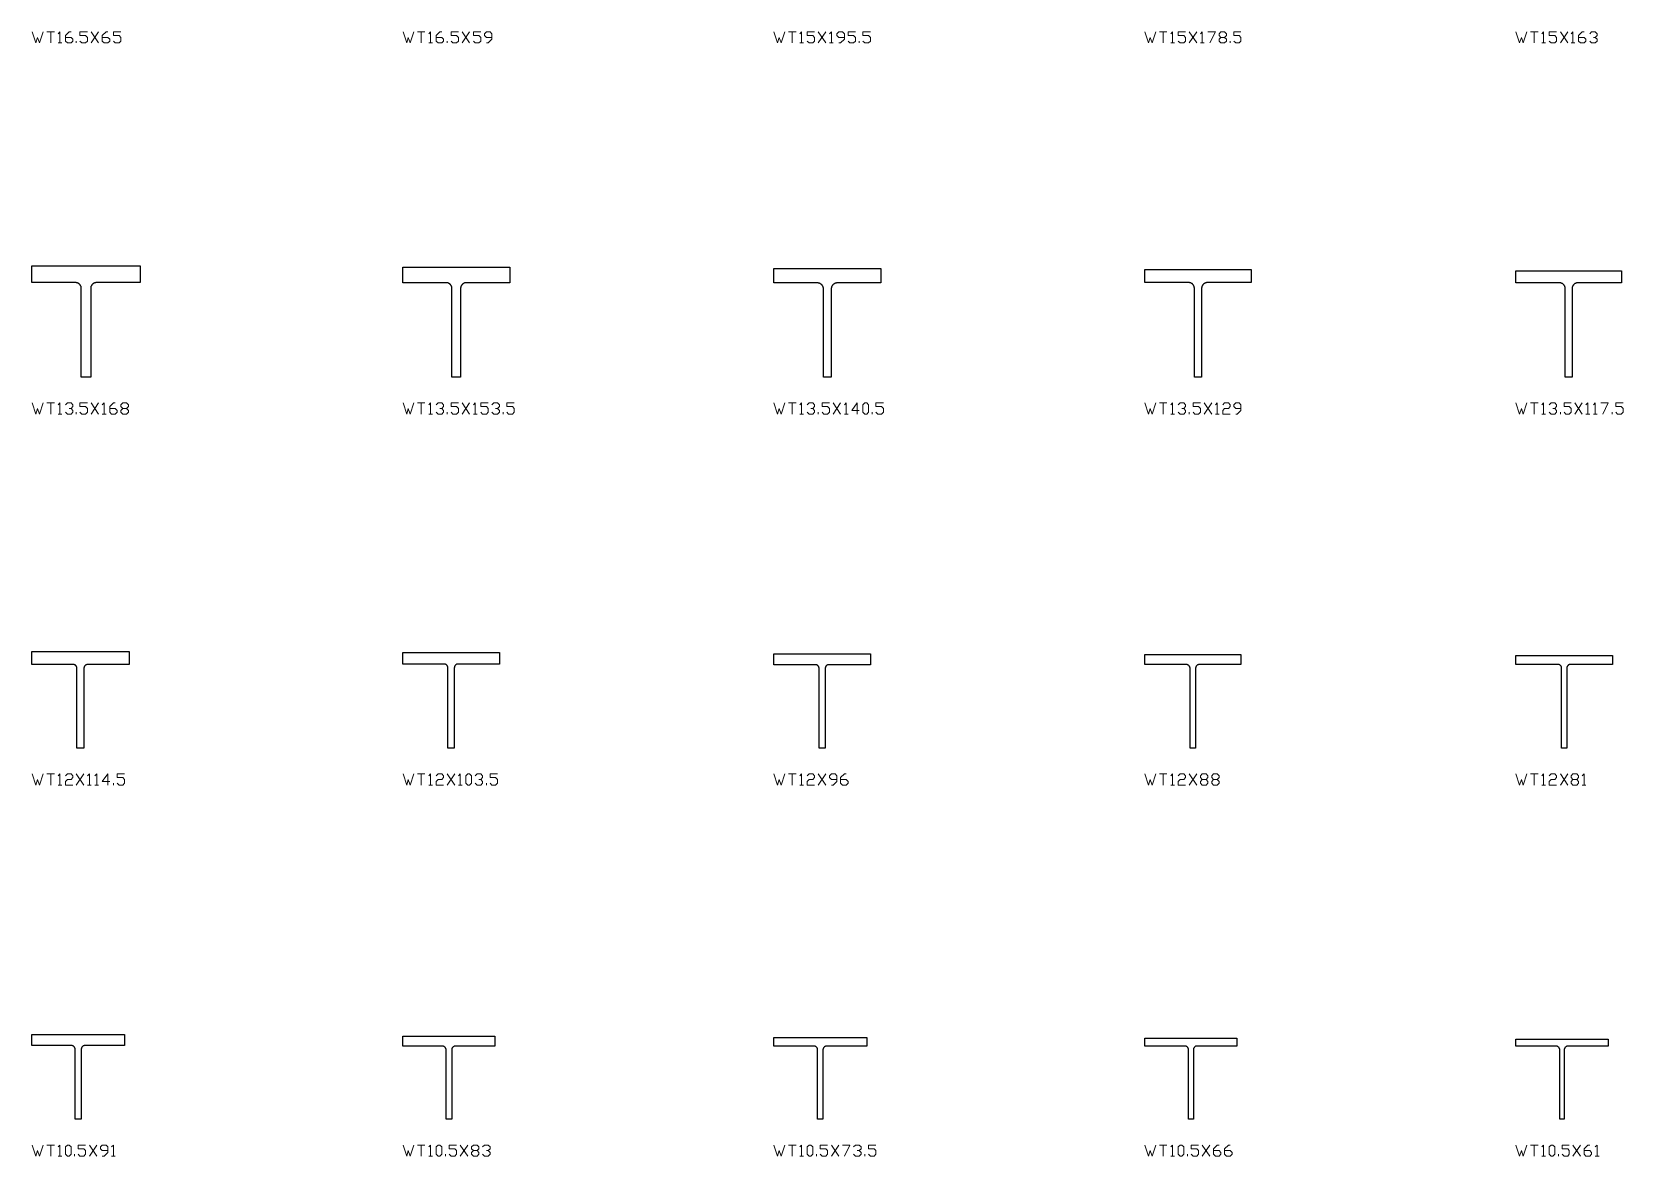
# Model space of a CAD drawing. Header units: inches. Extents: x 0 to 967, y -705 to 22.
# Drawn here: x 500 to 714.4, y -305 to -153.5 of the extents above; entities that cross this region are included whole.
import ezdxf

# ---------------------------------------------------------------- set-up
doc = ezdxf.new("R2010")
doc.units = ezdxf.units.IN
doc.header["$MEASUREMENT"] = 0
doc.layers.add('AISC_STEEL', color=7, linetype='Continuous')

msp = doc.modelspace()

# ---------------------------------------------------------------- linework, layer by layer
at = {"color": 3, "lineweight": 0}
for p, q in [((502.04, -153.49), (503.04, -153.49)), ((502.54, -153.49), (502.54, -154.99)), ((508, -154.99), (509, -153.49)), ((508, -153.49), (509, -154.99)), ((551.98, -153.49), (552.98, -153.49)), ((552.48, -153.49), (552.48, -154.99)), ((557.99, -154.99), (558.99, -153.49)), ((557.99, -153.49), (558.99, -154.99)), ((601.98, -153.49), (602.98, -153.49)), ((602.48, -153.49), (602.48, -154.99)), ((605.98, -154.99), (606.99, -153.49)), ((605.98, -153.49), (606.99, -154.99)), ((651.97, -153.49), (652.97, -153.49)), ((652.47, -153.49), (652.47, -154.99)), ((655.98, -154.99), (656.98, -153.49)), ((655.98, -153.49), (656.98, -154.99)), ((660.24, -154.24), (660.74, -154.24)), ((701.97, -153.49), (702.97, -153.49)), ((702.47, -153.49), (702.47, -154.99)), ((705.98, -154.99), (706.98, -153.49)), ((705.98, -153.49), (706.98, -154.99)), ((503.54, -154.99), (504.04, -154.99)), ((505.99, -154.99), (505.99, -154.74)), ((553.48, -154.99), (553.99, -154.99)), ((555.99, -154.99), (555.99, -154.74)), ((603.48, -154.99), (603.98, -154.99)), ((607.49, -154.99), (607.99, -154.99)), ((611.5, -154.99), (611.5, -154.74)), ((653.48, -154.99), (653.98, -154.99)), ((657.48, -154.99), (657.98, -154.99)), ((661.49, -154.99), (661.49, -154.74)), ((703.47, -154.99), (703.97, -154.99)), ((707.43, -154.99), (707.93, -154.99)), ((502.04, -203.49), (503.04, -203.49)), ((502.54, -203.49), (502.54, -204.99)), ((508, -204.99), (509, -203.49)), ((508, -203.49), (509, -204.99)), ((551.98, -203.49), (552.98, -203.49)), ((552.48, -203.49), (552.48, -204.99)), ((557.99, -204.99), (558.99, -203.49)), ((557.99, -203.49), (558.99, -204.99)), ((601.98, -203.49), (602.98, -203.49)), ((602.48, -203.49), (602.48, -204.99)), ((607.99, -204.99), (608.99, -203.49)), ((607.99, -203.49), (608.99, -204.99)), ((651.97, -203.49), (652.97, -203.49)), ((652.47, -203.49), (652.47, -204.99)), ((657.98, -204.99), (658.99, -203.49)), ((657.98, -203.49), (658.99, -204.99)), ((701.97, -203.49), (702.97, -203.49)), ((702.47, -203.49), (702.47, -204.99)), ((707.93, -204.99), (708.93, -203.49)), ((707.93, -203.49), (708.93, -204.99)), ((503.54, -204.99), (504.04, -204.99)), ((505.99, -204.99), (505.99, -204.74)), ((509.5, -204.99), (510, -204.99)), ((512.26, -204.24), (512.76, -204.24)), ((553.48, -204.99), (553.99, -204.99)), ((555.99, -204.99), (555.99, -204.74)), ((559.5, -204.99), (560, -204.99)), ((563.5, -204.99), (563.5, -204.74)), ((603.48, -204.99), (603.98, -204.99)), ((605.98, -204.99), (605.98, -204.74)), ((609.49, -204.99), (609.99, -204.99)), ((613.25, -204.99), (613.25, -204.74)), ((653.48, -204.99), (653.98, -204.99)), ((655.98, -204.99), (655.98, -204.74)), ((659.49, -204.99), (659.99, -204.99)), ((703.47, -204.99), (703.97, -204.99)), ((705.98, -204.99), (705.98, -204.74)), ((709.43, -204.99), (709.93, -204.99)), ((710.43, -204.99), (710.94, -204.99)), ((712.94, -204.99), (712.94, -204.74)), ((502.04, -253.48), (503.04, -253.48)), ((502.54, -253.48), (502.54, -254.98)), ((503.54, -254.98), (504.04, -254.98)), ((505.99, -254.98), (507, -253.48)), ((505.99, -253.48), (507, -254.98)), ((507.5, -254.98), (508, -254.98)), ((508.5, -254.98), (509, -254.98)), ((511, -254.98), (511, -254.73)), ((551.98, -253.48), (552.98, -253.48)), ((552.48, -253.48), (552.48, -254.98)), ((553.48, -254.98), (553.99, -254.98)), ((555.99, -254.98), (556.99, -253.48)), ((555.99, -253.48), (556.99, -254.98)), ((557.49, -254.98), (557.99, -254.98)), ((561.25, -254.98), (561.25, -254.73)), ((601.98, -253.48), (602.98, -253.48)), ((602.48, -253.48), (602.48, -254.98)), ((603.48, -254.98), (603.98, -254.98)), ((605.98, -254.98), (606.99, -253.48)), ((605.98, -253.48), (606.99, -254.98)), ((651.97, -253.48), (652.97, -253.48)), ((652.47, -253.48), (652.47, -254.98)), ((653.48, -254.98), (653.98, -254.98)), ((655.98, -254.98), (656.98, -253.48)), ((655.98, -253.48), (656.98, -254.98)), ((657.73, -254.23), (658.23, -254.23)), ((659.24, -254.23), (659.74, -254.23)), ((701.97, -253.48), (702.97, -253.48)), ((702.47, -253.48), (702.47, -254.98)), ((703.47, -254.98), (703.97, -254.98)), ((705.98, -254.98), (706.98, -253.48)), ((705.98, -253.48), (706.98, -254.98)), ((707.68, -254.23), (708.18, -254.23)), ((708.93, -254.98), (709.43, -254.98)), ((502.04, -303.48), (503.04, -303.48)), ((502.54, -303.48), (502.54, -304.98)), ((507.75, -304.98), (508.75, -303.48)), ((507.75, -303.48), (508.75, -304.98)), ((551.98, -303.48), (552.98, -303.48)), ((552.48, -303.48), (552.48, -304.98)), ((557.74, -304.98), (558.74, -303.48)), ((557.74, -303.48), (558.74, -304.98)), ((559.5, -304.23), (560, -304.23)), ((601.98, -303.48), (602.98, -303.48)), ((602.48, -303.48), (602.48, -304.98)), ((607.74, -304.98), (608.74, -303.48)), ((607.74, -303.48), (608.74, -304.98)), ((651.97, -303.48), (652.97, -303.48)), ((652.47, -303.48), (652.47, -304.98)), ((657.73, -304.98), (658.74, -303.48)), ((657.73, -303.48), (658.74, -304.98)), ((701.97, -303.48), (702.97, -303.48)), ((702.47, -303.48), (702.47, -304.98)), ((707.68, -304.98), (708.68, -303.48)), ((707.68, -303.48), (708.68, -304.98)), ((503.54, -304.98), (504.04, -304.98)), ((505.74, -304.98), (505.74, -304.73)), ((510.75, -304.98), (511.25, -304.98)), ((553.48, -304.98), (553.99, -304.98)), ((555.74, -304.98), (555.74, -304.73)), ((603.48, -304.98), (603.98, -304.98)), ((605.73, -304.98), (605.73, -304.73)), ((612.25, -304.98), (612.25, -304.73)), ((653.48, -304.98), (653.98, -304.98)), ((655.73, -304.98), (655.73, -304.73)), ((703.47, -304.98), (703.97, -304.98)), ((705.73, -304.98), (705.73, -304.73)), ((710.69, -304.98), (711.19, -304.98))]:
    msp.add_line(p, q, dxfattribs=at)
for points in [[(500.03, -153.49), (500.53, -154.99), (500.78, -154.24), (501.03, -154.99), (501.53, -153.49)], [(503.54, -153.74), (503.79, -153.49), (503.79, -154.99)], [(504.54, -154.24), (505.29, -154.24), (505.54, -154.49), (505.54, -154.74), (505.29, -154.99), (504.79, -154.99), (504.54, -154.74), (504.54, -153.99), (505.04, -153.49), (505.29, -153.49)], [(506.49, -154.74), (506.74, -154.99), (507.25, -154.99), (507.5, -154.74), (507.5, -154.24), (507.25, -153.99), (506.49, -153.99), (506.49, -153.49), (507.5, -153.49)], [(509.5, -154.24), (510.25, -154.24), (510.5, -154.49), (510.5, -154.74), (510.25, -154.99), (509.75, -154.99), (509.5, -154.74), (509.5, -153.99), (510, -153.49), (510.25, -153.49)], [(511, -154.74), (511.25, -154.99), (511.75, -154.99), (512, -154.74), (512, -154.24), (511.75, -153.99), (511, -153.99), (511, -153.49), (512, -153.49)], [(550.03, -153.49), (550.53, -154.99), (550.73, -154.24), (550.98, -154.99), (551.48, -153.49)], [(553.48, -153.74), (553.73, -153.49), (553.73, -154.99)], [(554.49, -154.24), (555.24, -154.24), (555.49, -154.49), (555.49, -154.74), (555.24, -154.99), (554.74, -154.99), (554.49, -154.74), (554.49, -153.99), (554.99, -153.49), (555.24, -153.49)], [(556.49, -154.74), (556.74, -154.99), (557.24, -154.99), (557.49, -154.74), (557.49, -154.24), (557.24, -153.99), (556.49, -153.99), (556.49, -153.49), (557.49, -153.49)], [(559.5, -154.74), (559.75, -154.99), (560.25, -154.99), (560.5, -154.74), (560.5, -154.24), (560.25, -153.99), (559.5, -153.99), (559.5, -153.49), (560.5, -153.49)], [(561.25, -154.99), (561.5, -154.99), (562, -154.49), (562, -153.74), (561.75, -153.49), (561.25, -153.49), (561, -153.74), (561, -153.99), (561.25, -154.24), (562, -154.24)], [(599.97, -153.49), (600.47, -154.99), (600.72, -154.24), (600.98, -154.99), (601.48, -153.49)], [(603.48, -153.74), (603.73, -153.49), (603.73, -154.99)], [(604.48, -154.74), (604.73, -154.99), (605.23, -154.99), (605.48, -154.74), (605.48, -154.24), (605.23, -153.99), (604.48, -153.99), (604.48, -153.49), (605.48, -153.49)], [(607.49, -153.74), (607.74, -153.49), (607.74, -154.99)], [(608.74, -154.99), (608.99, -154.99), (609.49, -154.49), (609.49, -153.74), (609.24, -153.49), (608.74, -153.49), (608.49, -153.74), (608.49, -153.99), (608.74, -154.24), (609.49, -154.24)], [(609.99, -154.74), (610.24, -154.99), (610.74, -154.99), (610.99, -154.74), (610.99, -154.24), (610.74, -153.99), (609.99, -153.99), (609.99, -153.49), (610.99, -153.49)], [(612, -154.74), (612.25, -154.99), (612.75, -154.99), (613, -154.74), (613, -154.24), (612.75, -153.99), (612, -153.99), (612, -153.49), (613, -153.49)], [(649.97, -153.49), (650.47, -154.99), (650.72, -154.24), (650.97, -154.99), (651.47, -153.49)], [(653.48, -153.74), (653.73, -153.49), (653.73, -154.99)], [(654.48, -154.74), (654.73, -154.99), (655.23, -154.99), (655.48, -154.74), (655.48, -154.24), (655.23, -153.99), (654.48, -153.99), (654.48, -153.49), (655.48, -153.49)], [(657.48, -153.74), (657.73, -153.49), (657.73, -154.99)], [(658.49, -153.49), (659.49, -153.49), (658.74, -154.99)], [(661.99, -154.74), (662.24, -154.99), (662.69, -154.99), (662.94, -154.74), (662.94, -154.24), (662.69, -153.99), (661.99, -153.99), (661.99, -153.49), (662.94, -153.49)], [(699.96, -153.49), (700.47, -154.99), (700.72, -154.24), (700.97, -154.99), (701.47, -153.49)], [(703.47, -153.74), (703.72, -153.49), (703.72, -154.99)], [(704.47, -154.74), (704.72, -154.99), (705.22, -154.99), (705.48, -154.74), (705.48, -154.24), (705.22, -153.99), (704.47, -153.99), (704.47, -153.49), (705.48, -153.49)], [(707.43, -153.74), (707.68, -153.49), (707.68, -154.99)], [(708.43, -154.24), (709.18, -154.24), (709.43, -154.49), (709.43, -154.74), (709.18, -154.99), (708.68, -154.99), (708.43, -154.74), (708.43, -153.99), (708.93, -153.49), (709.18, -153.49)], [(709.93, -153.74), (710.18, -153.49), (710.69, -153.49), (710.94, -153.74), (710.94, -153.99), (710.69, -154.24)], [(710.43, -154.24), (710.69, -154.24), (710.94, -154.49), (710.94, -154.74), (710.69, -154.99), (710.18, -154.99), (709.93, -154.74)], [(500.03, -203.49), (500.53, -204.99), (500.78, -204.24), (501.03, -204.99), (501.53, -203.49)], [(503.54, -203.74), (503.79, -203.49), (503.79, -204.99)], [(504.54, -203.74), (504.79, -203.49), (505.29, -203.49), (505.54, -203.74), (505.54, -203.99), (505.29, -204.24)], [(506.49, -204.74), (506.74, -204.99), (507.25, -204.99), (507.5, -204.74), (507.5, -204.24), (507.25, -203.99), (506.49, -203.99), (506.49, -203.49), (507.5, -203.49)], [(509.5, -203.74), (509.75, -203.49), (509.75, -204.99)], [(510.5, -204.24), (511.25, -204.24), (511.5, -204.49), (511.5, -204.74), (511.25, -204.99), (510.75, -204.99), (510.5, -204.74), (510.5, -203.99), (511, -203.49), (511.25, -203.49)], [(550.03, -203.49), (550.53, -204.99), (550.73, -204.24), (550.98, -204.99), (551.48, -203.49)], [(553.48, -203.74), (553.73, -203.49), (553.73, -204.99)], [(554.49, -203.74), (554.74, -203.49), (555.24, -203.49), (555.49, -203.74), (555.49, -203.99), (555.24, -204.24)], [(556.49, -204.74), (556.74, -204.99), (557.24, -204.99), (557.49, -204.74), (557.49, -204.24), (557.24, -203.99), (556.49, -203.99), (556.49, -203.49), (557.49, -203.49)], [(559.5, -203.74), (559.75, -203.49), (559.75, -204.99)], [(560.5, -204.74), (560.75, -204.99), (561.25, -204.99), (561.5, -204.74), (561.5, -204.24), (561.25, -203.99), (560.5, -203.99), (560.5, -203.49), (561.5, -203.49)], [(562, -203.74), (562.25, -203.49), (562.75, -203.49), (563, -203.74), (563, -203.99), (562.75, -204.24)], [(564, -204.74), (564.25, -204.99), (564.76, -204.99), (565.01, -204.74), (565.01, -204.24), (564.76, -203.99), (564, -203.99), (564, -203.49), (565.01, -203.49)], [(599.97, -203.49), (600.47, -204.99), (600.72, -204.24), (600.98, -204.99), (601.48, -203.49)], [(603.48, -203.74), (603.73, -203.49), (603.73, -204.99)], [(604.48, -203.74), (604.73, -203.49), (605.23, -203.49), (605.48, -203.74), (605.48, -203.99), (605.23, -204.24)], [(606.49, -204.74), (606.74, -204.99), (607.24, -204.99), (607.49, -204.74), (607.49, -204.24), (607.24, -203.99), (606.49, -203.99), (606.49, -203.49), (607.49, -203.49)], [(609.49, -203.74), (609.74, -203.49), (609.74, -204.99)], [(611.5, -204.49), (610.49, -204.49), (611.24, -203.49), (611.24, -204.99)], [(613.75, -204.74), (614, -204.99), (614.5, -204.99), (614.75, -204.74), (614.75, -204.24), (614.5, -203.99), (613.75, -203.99), (613.75, -203.49), (614.75, -203.49)], [(649.97, -203.49), (650.47, -204.99), (650.72, -204.24), (650.97, -204.99), (651.47, -203.49)], [(653.48, -203.74), (653.73, -203.49), (653.73, -204.99)], [(654.48, -203.74), (654.73, -203.49), (655.23, -203.49), (655.48, -203.74), (655.48, -203.99), (655.23, -204.24)], [(656.48, -204.74), (656.73, -204.99), (657.23, -204.99), (657.48, -204.74), (657.48, -204.24), (657.23, -203.99), (656.48, -203.99), (656.48, -203.49), (657.48, -203.49)], [(659.49, -203.74), (659.74, -203.49), (659.74, -204.99)], [(660.49, -203.74), (660.74, -203.49), (661.24, -203.49), (661.49, -203.74), (661.49, -203.99), (661.24, -204.24), (660.74, -204.24), (660.49, -204.49), (660.49, -204.99), (661.49, -204.99)], [(662.24, -204.99), (662.44, -204.99), (662.94, -204.49), (662.94, -203.74), (662.69, -203.49), (662.24, -203.49), (661.99, -203.74), (661.99, -203.99), (662.24, -204.24), (662.94, -204.24)], [(699.96, -203.49), (700.47, -204.99), (700.72, -204.24), (700.97, -204.99), (701.47, -203.49)], [(703.47, -203.74), (703.72, -203.49), (703.72, -204.99)], [(704.47, -203.74), (704.72, -203.49), (705.22, -203.49), (705.48, -203.74), (705.48, -203.99), (705.22, -204.24)], [(706.48, -204.74), (706.73, -204.99), (707.18, -204.99), (707.43, -204.74), (707.43, -204.24), (707.18, -203.99), (706.48, -203.99), (706.48, -203.49), (707.43, -203.49)], [(709.43, -203.74), (709.68, -203.49), (709.68, -204.99)], [(710.43, -203.74), (710.69, -203.49), (710.69, -204.99)], [(711.44, -203.49), (712.44, -203.49), (711.69, -204.99)], [(713.44, -204.74), (713.69, -204.99), (714.19, -204.99), (714.44, -204.74), (714.44, -204.24), (714.19, -203.99), (713.44, -203.99), (713.44, -203.49), (714.44, -203.49)], [(505.04, -204.24), (505.29, -204.24), (505.54, -204.49), (505.54, -204.74), (505.29, -204.99), (504.79, -204.99), (504.54, -204.74)], [(554.99, -204.24), (555.24, -204.24), (555.49, -204.49), (555.49, -204.74), (555.24, -204.99), (554.74, -204.99), (554.49, -204.74)], [(562.5, -204.24), (562.75, -204.24), (563, -204.49), (563, -204.74), (562.75, -204.99), (562.25, -204.99), (562, -204.74)], [(604.98, -204.24), (605.23, -204.24), (605.48, -204.49), (605.48, -204.74), (605.23, -204.99), (604.73, -204.99), (604.48, -204.74)], [(654.98, -204.24), (655.23, -204.24), (655.48, -204.49), (655.48, -204.74), (655.23, -204.99), (654.73, -204.99), (654.48, -204.74)], [(704.97, -204.24), (705.22, -204.24), (705.48, -204.49), (705.48, -204.74), (705.22, -204.99), (704.72, -204.99), (704.47, -204.74)], [(500.03, -253.48), (500.53, -254.98), (500.78, -254.23), (501.03, -254.98), (501.53, -253.48)], [(503.54, -253.73), (503.79, -253.48), (503.79, -254.98)], [(504.54, -253.73), (504.79, -253.48), (505.29, -253.48), (505.54, -253.73), (505.54, -253.98), (505.29, -254.23), (504.79, -254.23), (504.54, -254.48), (504.54, -254.98), (505.54, -254.98)], [(507.5, -253.73), (507.75, -253.48), (507.75, -254.98)], [(508.5, -253.73), (508.75, -253.48), (508.75, -254.98)], [(510.5, -254.48), (509.5, -254.48), (510.25, -253.48), (510.25, -254.98)], [(511.5, -254.73), (511.75, -254.98), (512.26, -254.98), (512.51, -254.73), (512.51, -254.23), (512.26, -253.98), (511.5, -253.98), (511.5, -253.48), (512.51, -253.48)], [(550.03, -253.48), (550.53, -254.98), (550.73, -254.23), (550.98, -254.98), (551.48, -253.48)], [(553.48, -253.73), (553.73, -253.48), (553.73, -254.98)], [(554.49, -253.73), (554.74, -253.48), (555.24, -253.48), (555.49, -253.73), (555.49, -253.98), (555.24, -254.23), (554.74, -254.23), (554.49, -254.48), (554.49, -254.98), (555.49, -254.98)], [(557.49, -253.73), (557.74, -253.48), (557.74, -254.98)], [(559.75, -253.73), (560, -253.48), (560.5, -253.48), (560.75, -253.73), (560.75, -253.98), (560.5, -254.23)], [(560.25, -254.23), (560.5, -254.23), (560.75, -254.48), (560.75, -254.73), (560.5, -254.98), (560, -254.98), (559.75, -254.73)], [(561.75, -254.73), (562, -254.98), (562.5, -254.98), (562.75, -254.73), (562.75, -254.23), (562.5, -253.98), (561.75, -253.98), (561.75, -253.48), (562.75, -253.48)], [(599.97, -253.48), (600.47, -254.98), (600.72, -254.23), (600.98, -254.98), (601.48, -253.48)], [(603.48, -253.73), (603.73, -253.48), (603.73, -254.98)], [(604.48, -253.73), (604.73, -253.48), (605.23, -253.48), (605.48, -253.73), (605.48, -253.98), (605.23, -254.23), (604.73, -254.23), (604.48, -254.48), (604.48, -254.98), (605.48, -254.98)], [(607.74, -254.98), (607.99, -254.98), (608.49, -254.48), (608.49, -253.73), (608.24, -253.48), (607.74, -253.48), (607.49, -253.73), (607.49, -253.98), (607.74, -254.23), (608.49, -254.23)], [(608.99, -254.23), (609.74, -254.23), (609.99, -254.48), (609.99, -254.73), (609.74, -254.98), (609.24, -254.98), (608.99, -254.73), (608.99, -253.98), (609.49, -253.48), (609.74, -253.48)], [(649.97, -253.48), (650.47, -254.98), (650.72, -254.23), (650.97, -254.98), (651.47, -253.48)], [(653.48, -253.73), (653.73, -253.48), (653.73, -254.98)], [(654.48, -253.73), (654.73, -253.48), (655.23, -253.48), (655.48, -253.73), (655.48, -253.98), (655.23, -254.23), (654.73, -254.23), (654.48, -254.48), (654.48, -254.98), (655.48, -254.98)], [(699.96, -253.48), (700.47, -254.98), (700.72, -254.23), (700.97, -254.98), (701.47, -253.48)], [(703.47, -253.73), (703.72, -253.48), (703.72, -254.98)], [(704.47, -253.73), (704.72, -253.48), (705.22, -253.48), (705.48, -253.73), (705.48, -253.98), (705.22, -254.23), (704.72, -254.23), (704.47, -254.48), (704.47, -254.98), (705.48, -254.98)], [(708.93, -253.73), (709.18, -253.48), (709.18, -254.98)], [(500.03, -303.48), (500.53, -304.98), (500.78, -304.23), (501.03, -304.98), (501.53, -303.48)], [(503.54, -303.73), (503.79, -303.48), (503.79, -304.98)], [(506.24, -304.73), (506.49, -304.98), (507, -304.98), (507.25, -304.73), (507.25, -304.23), (507, -303.98), (506.24, -303.98), (506.24, -303.48), (507.25, -303.48)], [(509.5, -304.98), (509.75, -304.98), (510.25, -304.48), (510.25, -303.73), (510, -303.48), (509.5, -303.48), (509.25, -303.73), (509.25, -303.98), (509.5, -304.23), (510.25, -304.23)], [(510.75, -303.73), (511, -303.48), (511, -304.98)], [(550.03, -303.48), (550.53, -304.98), (550.73, -304.23), (550.98, -304.98), (551.48, -303.48)], [(553.48, -303.73), (553.73, -303.48), (553.73, -304.98)], [(556.24, -304.73), (556.49, -304.98), (556.99, -304.98), (557.24, -304.73), (557.24, -304.23), (556.99, -303.98), (556.24, -303.98), (556.24, -303.48), (557.24, -303.48)], [(560.75, -303.73), (561, -303.48), (561.5, -303.48), (561.75, -303.73), (561.75, -303.98), (561.5, -304.23)], [(561.25, -304.23), (561.5, -304.23), (561.75, -304.48), (561.75, -304.73), (561.5, -304.98), (561, -304.98), (560.75, -304.73)], [(599.97, -303.48), (600.47, -304.98), (600.72, -304.23), (600.98, -304.98), (601.48, -303.48)], [(603.48, -303.73), (603.73, -303.48), (603.73, -304.98)], [(606.24, -304.73), (606.49, -304.98), (606.99, -304.98), (607.24, -304.73), (607.24, -304.23), (606.99, -303.98), (606.24, -303.98), (606.24, -303.48), (607.24, -303.48)], [(609.24, -303.48), (610.24, -303.48), (609.49, -304.98)], [(610.74, -303.73), (610.99, -303.48), (611.5, -303.48), (611.75, -303.73), (611.75, -303.98), (611.5, -304.23)], [(611.24, -304.23), (611.5, -304.23), (611.75, -304.48), (611.75, -304.73), (611.5, -304.98), (610.99, -304.98), (610.74, -304.73)], [(612.75, -304.73), (613, -304.98), (613.5, -304.98), (613.75, -304.73), (613.75, -304.23), (613.5, -303.98), (612.75, -303.98), (612.75, -303.48), (613.75, -303.48)], [(649.97, -303.48), (650.47, -304.98), (650.72, -304.23), (650.97, -304.98), (651.47, -303.48)], [(653.48, -303.73), (653.73, -303.48), (653.73, -304.98)], [(656.23, -304.73), (656.48, -304.98), (656.98, -304.98), (657.23, -304.73), (657.23, -304.23), (656.98, -303.98), (656.23, -303.98), (656.23, -303.48), (657.23, -303.48)], [(659.24, -304.23), (659.99, -304.23), (660.24, -304.48), (660.24, -304.73), (659.99, -304.98), (659.49, -304.98), (659.24, -304.73), (659.24, -303.98), (659.74, -303.48), (659.99, -303.48)], [(660.74, -304.23), (661.49, -304.23), (661.74, -304.48), (661.74, -304.73), (661.49, -304.98), (660.99, -304.98), (660.74, -304.73), (660.74, -303.98), (661.24, -303.48), (661.49, -303.48)], [(699.96, -303.48), (700.47, -304.98), (700.72, -304.23), (700.97, -304.98), (701.47, -303.48)], [(703.47, -303.73), (703.72, -303.48), (703.72, -304.98)], [(706.23, -304.73), (706.48, -304.98), (706.98, -304.98), (707.18, -304.73), (707.18, -304.23), (706.98, -303.98), (706.23, -303.98), (706.23, -303.48), (707.18, -303.48)], [(709.18, -304.23), (709.93, -304.23), (710.18, -304.48), (710.18, -304.73), (709.93, -304.98), (709.43, -304.98), (709.18, -304.73), (709.18, -303.98), (709.68, -303.48), (709.93, -303.48)], [(710.69, -303.73), (710.94, -303.48), (710.94, -304.98)]]:
    msp.add_lwpolyline(points, dxfattribs=at)
for points in [[(660.74, -154.24), (660.99, -154.49), (660.99, -154.74), (660.74, -154.99), (660.24, -154.99), (659.99, -154.74), (659.99, -154.49), (660.24, -154.24), (659.99, -153.99), (659.99, -153.74), (660.24, -153.49), (660.74, -153.49), (660.99, -153.74), (660.99, -153.99)], [(512.76, -204.24), (513.01, -204.49), (513.01, -204.74), (512.76, -204.99), (512.26, -204.99), (512, -204.74), (512, -204.49), (512.26, -204.24), (512, -203.99), (512, -203.74), (512.26, -203.49), (512.76, -203.49), (513.01, -203.74), (513.01, -203.99)], [(612.25, -204.99), (612.25, -204.99), (612.5, -204.99), (612.75, -204.74), (612.75, -203.74), (612.5, -203.49), (612.25, -203.49), (612, -203.74), (612, -204.74)], [(558.74, -254.98), (558.74, -254.98), (558.99, -254.98), (559.25, -254.73), (559.25, -253.73), (558.99, -253.48), (558.74, -253.48), (558.49, -253.73), (558.49, -254.73)], [(658.23, -254.23), (658.49, -254.48), (658.49, -254.73), (658.23, -254.98), (657.73, -254.98), (657.48, -254.73), (657.48, -254.48), (657.73, -254.23), (657.48, -253.98), (657.48, -253.73), (657.73, -253.48), (658.23, -253.48), (658.49, -253.73), (658.49, -253.98)], [(659.74, -254.23), (659.99, -254.48), (659.99, -254.73), (659.74, -254.98), (659.24, -254.98), (658.99, -254.73), (658.99, -254.48), (659.24, -254.23), (658.99, -253.98), (658.99, -253.73), (659.24, -253.48), (659.74, -253.48), (659.99, -253.73), (659.99, -253.98)], [(708.18, -254.23), (708.43, -254.48), (708.43, -254.73), (708.18, -254.98), (707.68, -254.98), (707.43, -254.73), (707.43, -254.48), (707.68, -254.23), (707.43, -253.98), (707.43, -253.73), (707.68, -253.48), (708.18, -253.48), (708.43, -253.73), (708.43, -253.98)], [(504.79, -304.98), (504.79, -304.98), (505.04, -304.98), (505.29, -304.73), (505.29, -303.73), (505.04, -303.48), (504.79, -303.48), (504.54, -303.73), (504.54, -304.73)], [(554.74, -304.98), (554.74, -304.98), (554.99, -304.98), (555.24, -304.73), (555.24, -303.73), (554.99, -303.48), (554.74, -303.48), (554.49, -303.73), (554.49, -304.73)], [(560, -304.23), (560.25, -304.48), (560.25, -304.73), (560, -304.98), (559.5, -304.98), (559.25, -304.73), (559.25, -304.48), (559.5, -304.23), (559.25, -303.98), (559.25, -303.73), (559.5, -303.48), (560, -303.48), (560.25, -303.73), (560.25, -303.98)], [(604.73, -304.98), (604.73, -304.98), (604.98, -304.98), (605.23, -304.73), (605.23, -303.73), (604.98, -303.48), (604.73, -303.48), (604.48, -303.73), (604.48, -304.73)], [(654.73, -304.98), (654.73, -304.98), (654.98, -304.98), (655.23, -304.73), (655.23, -303.73), (654.98, -303.48), (654.73, -303.48), (654.48, -303.73), (654.48, -304.73)], [(704.72, -304.98), (704.72, -304.98), (704.97, -304.98), (705.22, -304.73), (705.22, -303.73), (704.97, -303.48), (704.72, -303.48), (704.47, -303.73), (704.47, -304.73)]]:
    msp.add_lwpolyline(points, close=True, dxfattribs=at)
at = {"layer": 'AISC_STEEL'}
for points in [[(514.6, -185), (514.6, -187.28), (508.72, -187.28), (508.69, -187.28), (508.66, -187.28), (508.63, -187.28), (508.6, -187.29), (508.57, -187.29), (508.54, -187.3), (508.52, -187.31), (508.49, -187.32), (508.46, -187.32), (508.43, -187.33), (508.4, -187.35), (508.38, -187.36), (508.35, -187.37), (508.32, -187.39), (508.3, -187.4), (508.27, -187.42), (508.25, -187.43), (508.23, -187.45), (508.2, -187.47), (508.18, -187.49), (508.16, -187.51), (508.14, -187.53), (508.12, -187.55), (508.1, -187.58), (508.08, -187.6), (508.07, -187.62), (508.05, -187.65), (508.04, -187.68), (508.02, -187.7), (508.01, -187.73), (508, -187.75), (507.98, -187.78), (507.97, -187.81), (507.97, -187.84), (507.96, -187.87), (507.95, -187.89), (507.94, -187.92), (507.94, -187.95), (507.93, -187.98), (507.93, -188.01), (507.93, -188.04), (507.93, -188.07), (507.93, -200), (507.3, -200), (506.67, -200), (506.67, -188.07), (506.67, -188.04), (506.67, -188.01), (506.67, -187.98), (506.66, -187.95), (506.66, -187.92), (506.65, -187.89), (506.64, -187.87), (506.63, -187.84), (506.63, -187.81), (506.62, -187.78), (506.6, -187.75), (506.59, -187.73), (506.58, -187.7), (506.56, -187.68), (506.55, -187.65), (506.53, -187.62), (506.52, -187.6), (506.5, -187.58), (506.48, -187.55), (506.46, -187.53), (506.44, -187.51), (506.42, -187.49), (506.4, -187.47), (506.37, -187.45), (506.35, -187.43), (506.33, -187.42), (506.3, -187.4), (506.27, -187.39), (506.25, -187.37), (506.22, -187.36), (506.2, -187.35), (506.17, -187.33), (506.14, -187.32), (506.11, -187.32), (506.08, -187.31), (506.06, -187.3), (506.03, -187.29), (506, -187.29), (505.97, -187.28), (505.94, -187.28), (505.91, -187.28), (505.88, -187.28), (500, -187.28), (500, -185), (507.3, -185)], [(564.4, -185.2), (564.4, -187.29), (558.57, -187.29), (558.54, -187.29), (558.51, -187.29), (558.48, -187.29), (558.45, -187.3), (558.42, -187.3), (558.39, -187.31), (558.37, -187.32), (558.34, -187.33), (558.31, -187.33), (558.28, -187.34), (558.25, -187.36), (558.23, -187.37), (558.2, -187.38), (558.17, -187.4), (558.15, -187.41), (558.12, -187.43), (558.1, -187.44), (558.08, -187.46), (558.05, -187.48), (558.03, -187.5), (558.01, -187.52), (557.99, -187.54), (557.97, -187.56), (557.95, -187.59), (557.93, -187.61), (557.92, -187.63), (557.9, -187.66), (557.89, -187.69), (557.87, -187.71), (557.86, -187.74), (557.85, -187.76), (557.83, -187.79), (557.82, -187.82), (557.82, -187.85), (557.81, -187.88), (557.8, -187.9), (557.79, -187.93), (557.79, -187.96), (557.78, -187.99), (557.78, -188.02), (557.78, -188.05), (557.78, -188.08), (557.78, -200), (557.2, -200), (556.62, -200), (556.62, -188.08), (556.62, -188.05), (556.62, -188.02), (556.62, -187.99), (556.61, -187.96), (556.61, -187.93), (556.6, -187.9), (556.59, -187.88), (556.58, -187.85), (556.58, -187.82), (556.57, -187.79), (556.55, -187.76), (556.54, -187.74), (556.53, -187.71), (556.51, -187.69), (556.5, -187.66), (556.48, -187.63), (556.47, -187.61), (556.45, -187.59), (556.43, -187.56), (556.41, -187.54), (556.39, -187.52), (556.37, -187.5), (556.35, -187.48), (556.32, -187.46), (556.3, -187.44), (556.28, -187.43), (556.25, -187.41), (556.23, -187.4), (556.2, -187.38), (556.17, -187.37), (556.15, -187.36), (556.12, -187.34), (556.09, -187.33), (556.06, -187.33), (556.03, -187.32), (556.01, -187.31), (555.98, -187.3), (555.95, -187.3), (555.92, -187.29), (555.89, -187.29), (555.86, -187.29), (555.83, -187.29), (550, -187.29), (550, -185.2), (557.2, -185.2)], [(614.4, -185.4), (614.4, -187.33), (608.52, -187.33), (608.49, -187.33), (608.46, -187.33), (608.43, -187.33), (608.4, -187.34), (608.37, -187.34), (608.34, -187.35), (608.32, -187.36), (608.29, -187.37), (608.26, -187.37), (608.23, -187.38), (608.2, -187.4), (608.18, -187.41), (608.15, -187.42), (608.12, -187.44), (608.1, -187.45), (608.07, -187.47), (608.05, -187.48), (608.03, -187.5), (608, -187.52), (607.98, -187.54), (607.96, -187.56), (607.94, -187.58), (607.92, -187.6), (607.9, -187.63), (607.88, -187.65), (607.87, -187.68), (607.85, -187.7), (607.84, -187.72), (607.82, -187.75), (607.81, -187.78), (607.8, -187.8), (607.78, -187.83), (607.77, -187.86), (607.77, -187.89), (607.76, -187.92), (607.75, -187.94), (607.74, -187.97), (607.74, -188), (607.73, -188.03), (607.73, -188.06), (607.73, -188.09), (607.73, -188.12), (607.73, -200), (607.2, -200), (606.67, -200), (606.67, -188.12), (606.67, -188.09), (606.67, -188.06), (606.67, -188.03), (606.66, -188), (606.66, -187.97), (606.65, -187.94), (606.64, -187.92), (606.63, -187.89), (606.63, -187.86), (606.62, -187.83), (606.6, -187.8), (606.59, -187.78), (606.58, -187.75), (606.56, -187.72), (606.55, -187.7), (606.53, -187.68), (606.52, -187.65), (606.5, -187.63), (606.48, -187.6), (606.46, -187.58), (606.44, -187.56), (606.42, -187.54), (606.4, -187.52), (606.37, -187.5), (606.35, -187.48), (606.33, -187.47), (606.3, -187.45), (606.27, -187.44), (606.25, -187.42), (606.22, -187.41), (606.2, -187.4), (606.17, -187.38), (606.14, -187.37), (606.11, -187.37), (606.08, -187.36), (606.06, -187.35), (606.03, -187.34), (606, -187.34), (605.97, -187.33), (605.94, -187.33), (605.91, -187.33), (605.88, -187.33), (600, -187.33), (600, -185.4), (607.2, -185.4)], [(664.3, -185.5), (664.3, -187.27), (658.43, -187.27), (658.4, -187.27), (658.37, -187.27), (658.34, -187.27), (658.31, -187.28), (658.28, -187.28), (658.25, -187.29), (658.23, -187.3), (658.2, -187.31), (658.17, -187.31), (658.14, -187.32), (658.11, -187.34), (658.09, -187.35), (658.06, -187.36), (658.03, -187.38), (658.01, -187.39), (657.98, -187.41), (657.96, -187.42), (657.94, -187.44), (657.91, -187.46), (657.89, -187.48), (657.87, -187.5), (657.85, -187.52), (657.83, -187.54), (657.81, -187.57), (657.79, -187.59), (657.78, -187.61), (657.76, -187.64), (657.75, -187.66), (657.73, -187.69), (657.72, -187.72), (657.71, -187.74), (657.69, -187.77), (657.68, -187.8), (657.68, -187.83), (657.67, -187.86), (657.66, -187.88), (657.65, -187.91), (657.65, -187.94), (657.64, -187.97), (657.64, -188), (657.64, -188.03), (657.64, -188.06), (657.64, -200), (657.15, -200), (656.66, -200), (656.66, -188.06), (656.66, -188.03), (656.66, -188), (656.66, -187.97), (656.65, -187.94), (656.65, -187.91), (656.64, -187.88), (656.63, -187.86), (656.62, -187.83), (656.62, -187.8), (656.61, -187.77), (656.59, -187.74), (656.58, -187.72), (656.57, -187.69), (656.55, -187.66), (656.54, -187.64), (656.52, -187.61), (656.51, -187.59), (656.49, -187.57), (656.47, -187.54), (656.45, -187.52), (656.43, -187.5), (656.41, -187.48), (656.39, -187.46), (656.36, -187.44), (656.34, -187.42), (656.32, -187.41), (656.29, -187.39), (656.26, -187.38), (656.24, -187.36), (656.21, -187.35), (656.19, -187.34), (656.16, -187.32), (656.13, -187.31), (656.1, -187.31), (656.07, -187.3), (656.05, -187.29), (656.02, -187.28), (655.99, -187.28), (655.96, -187.27), (655.93, -187.27), (655.9, -187.27), (655.87, -187.27), (650, -187.27), (650, -185.5), (657.15, -185.5)], [(714.2, -185.7), (714.2, -187.31), (708.35, -187.31), (708.32, -187.31), (708.29, -187.31), (708.26, -187.31), (708.23, -187.32), (708.2, -187.32), (708.17, -187.33), (708.14, -187.34), (708.11, -187.35), (708.08, -187.35), (708.06, -187.36), (708.03, -187.38), (708, -187.39), (707.98, -187.4), (707.95, -187.42), (707.92, -187.43), (707.9, -187.45), (707.88, -187.46), (707.85, -187.48), (707.83, -187.5), (707.81, -187.52), (707.79, -187.54), (707.77, -187.56), (707.75, -187.58), (707.73, -187.61), (707.71, -187.63), (707.69, -187.65), (707.68, -187.68), (707.66, -187.71), (707.65, -187.73), (707.63, -187.76), (707.62, -187.78), (707.61, -187.81), (707.6, -187.84), (707.59, -187.87), (707.58, -187.9), (707.57, -187.92), (707.57, -187.95), (707.56, -187.98), (707.56, -188.01), (707.56, -188.04), (707.56, -188.07), (707.55, -188.1), (707.55, -200), (707.1, -200), (706.64, -200), (706.64, -188.1), (706.64, -188.07), (706.64, -188.04), (706.64, -188.01), (706.64, -187.98), (706.63, -187.95), (706.63, -187.92), (706.62, -187.9), (706.61, -187.87), (706.6, -187.84), (706.59, -187.81), (706.58, -187.78), (706.57, -187.76), (706.55, -187.73), (706.54, -187.71), (706.52, -187.68), (706.51, -187.65), (706.49, -187.63), (706.47, -187.61), (706.45, -187.58), (706.43, -187.56), (706.41, -187.54), (706.39, -187.52), (706.37, -187.5), (706.35, -187.48), (706.32, -187.46), (706.3, -187.45), (706.28, -187.43), (706.25, -187.42), (706.22, -187.4), (706.2, -187.39), (706.17, -187.38), (706.14, -187.36), (706.12, -187.35), (706.09, -187.35), (706.06, -187.34), (706.03, -187.33), (706, -187.32), (705.97, -187.32), (705.94, -187.31), (705.91, -187.31), (705.88, -187.31), (705.86, -187.31), (700, -187.31), (700, -185.7), (707.1, -185.7)], [(513.1, -237), (513.1, -238.73), (507.53, -238.73), (507.5, -238.73), (507.47, -238.73), (507.44, -238.74), (507.41, -238.74), (507.39, -238.75), (507.36, -238.76), (507.33, -238.77), (507.31, -238.78), (507.28, -238.8), (507.26, -238.81), (507.23, -238.83), (507.21, -238.85), (507.19, -238.87), (507.17, -238.89), (507.15, -238.91), (507.13, -238.93), (507.11, -238.96), (507.1, -238.98), (507.08, -239.01), (507.07, -239.03), (507.06, -239.06), (507.05, -239.09), (507.04, -239.11), (507.04, -239.14), (507.03, -239.17), (507.03, -239.2), (507.03, -239.23), (507.03, -250), (506.55, -250), (506.07, -250), (506.07, -239.23), (506.07, -239.2), (506.07, -239.17), (506.06, -239.14), (506.06, -239.11), (506.05, -239.09), (506.04, -239.06), (506.03, -239.03), (506.02, -239.01), (506, -238.98), (505.99, -238.96), (505.97, -238.93), (505.95, -238.91), (505.93, -238.89), (505.91, -238.87), (505.89, -238.85), (505.87, -238.83), (505.84, -238.81), (505.82, -238.8), (505.79, -238.78), (505.77, -238.77), (505.74, -238.76), (505.71, -238.75), (505.69, -238.74), (505.66, -238.74), (505.63, -238.73), (505.6, -238.73), (505.57, -238.73), (500, -238.73), (500, -237), (506.55, -237)], [(563, -237.1), (563, -238.67), (557.43, -238.67), (557.41, -238.67), (557.38, -238.67), (557.35, -238.68), (557.32, -238.68), (557.29, -238.69), (557.26, -238.7), (557.24, -238.71), (557.21, -238.72), (557.18, -238.74), (557.16, -238.75), (557.14, -238.77), (557.11, -238.79), (557.09, -238.81), (557.07, -238.83), (557.05, -238.85), (557.03, -238.87), (557.02, -238.9), (557, -238.92), (556.99, -238.95), (556.98, -238.97), (556.97, -239), (556.96, -239.03), (556.95, -239.05), (556.94, -239.08), (556.94, -239.11), (556.94, -239.14), (556.93, -239.17), (556.93, -250), (556.5, -250), (556.07, -250), (556.07, -239.17), (556.06, -239.14), (556.06, -239.11), (556.06, -239.08), (556.05, -239.05), (556.04, -239.03), (556.03, -239), (556.02, -238.97), (556.01, -238.95), (556, -238.92), (555.98, -238.9), (555.97, -238.87), (555.95, -238.85), (555.93, -238.83), (555.91, -238.81), (555.89, -238.79), (555.86, -238.77), (555.84, -238.75), (555.82, -238.74), (555.79, -238.72), (555.76, -238.71), (555.74, -238.7), (555.71, -238.69), (555.68, -238.68), (555.65, -238.68), (555.62, -238.67), (555.59, -238.67), (555.57, -238.67), (550, -238.67), (550, -237.1), (556.5, -237.1)], [(613, -237.3), (613, -238.76), (607.4, -238.76), (607.38, -238.76), (607.35, -238.76), (607.32, -238.77), (607.29, -238.77), (607.26, -238.78), (607.23, -238.79), (607.21, -238.8), (607.18, -238.81), (607.15, -238.83), (607.13, -238.84), (607.11, -238.86), (607.08, -238.88), (607.06, -238.9), (607.04, -238.92), (607.02, -238.94), (607, -238.96), (606.99, -238.99), (606.97, -239.01), (606.96, -239.04), (606.95, -239.06), (606.94, -239.09), (606.93, -239.12), (606.92, -239.14), (606.91, -239.17), (606.91, -239.2), (606.91, -239.23), (606.9, -239.26), (606.9, -250), (606.5, -250), (606.1, -250), (606.1, -239.26), (606.09, -239.23), (606.09, -239.2), (606.09, -239.17), (606.08, -239.14), (606.07, -239.12), (606.06, -239.09), (606.05, -239.06), (606.04, -239.04), (606.03, -239.01), (606.01, -238.99), (606, -238.96), (605.98, -238.94), (605.96, -238.92), (605.94, -238.9), (605.92, -238.88), (605.89, -238.86), (605.87, -238.84), (605.85, -238.83), (605.82, -238.81), (605.79, -238.8), (605.77, -238.79), (605.74, -238.78), (605.71, -238.77), (605.68, -238.77), (605.65, -238.76), (605.62, -238.76), (605.6, -238.76), (600, -238.76), (600, -237.3), (606.5, -237.3)], [(662.9, -237.4), (662.9, -238.74), (657.33, -238.74), (657.3, -238.74), (657.27, -238.74), (657.24, -238.75), (657.21, -238.75), (657.18, -238.76), (657.15, -238.77), (657.13, -238.78), (657.1, -238.79), (657.08, -238.81), (657.05, -238.82), (657.03, -238.84), (657, -238.86), (656.98, -238.88), (656.96, -238.9), (656.94, -238.92), (656.92, -238.94), (656.91, -238.97), (656.89, -238.99), (656.88, -239.02), (656.87, -239.04), (656.86, -239.07), (656.85, -239.1), (656.84, -239.12), (656.83, -239.15), (656.83, -239.18), (656.83, -239.21), (656.83, -239.24), (656.83, -250), (656.45, -250), (656.08, -250), (656.08, -239.24), (656.07, -239.21), (656.07, -239.18), (656.07, -239.15), (656.06, -239.12), (656.05, -239.1), (656.04, -239.07), (656.03, -239.04), (656.02, -239.02), (656.01, -238.99), (655.99, -238.97), (655.98, -238.94), (655.96, -238.92), (655.94, -238.9), (655.92, -238.88), (655.9, -238.86), (655.87, -238.84), (655.85, -238.82), (655.83, -238.81), (655.8, -238.79), (655.77, -238.78), (655.75, -238.77), (655.72, -238.76), (655.69, -238.75), (655.66, -238.75), (655.63, -238.74), (655.6, -238.74), (655.58, -238.74), (650, -238.74), (650, -237.4), (656.45, -237.4)], [(713, -237.5), (713, -238.72), (707.35, -238.72), (707.32, -238.72), (707.29, -238.72), (707.27, -238.73), (707.24, -238.73), (707.21, -238.74), (707.18, -238.75), (707.15, -238.76), (707.13, -238.77), (707.1, -238.79), (707.08, -238.8), (707.05, -238.82), (707.03, -238.84), (707.01, -238.86), (706.99, -238.88), (706.97, -238.9), (706.95, -238.92), (706.93, -238.95), (706.92, -238.97), (706.91, -239), (706.89, -239.02), (706.88, -239.05), (706.87, -239.08), (706.87, -239.1), (706.86, -239.13), (706.86, -239.16), (706.85, -239.19), (706.85, -239.22), (706.85, -250), (706.5, -250), (706.15, -250), (706.15, -239.22), (706.15, -239.19), (706.14, -239.16), (706.14, -239.13), (706.13, -239.1), (706.13, -239.08), (706.12, -239.05), (706.11, -239.02), (706.09, -239), (706.08, -238.97), (706.07, -238.95), (706.05, -238.92), (706.03, -238.9), (706.01, -238.88), (705.99, -238.86), (705.97, -238.84), (705.95, -238.82), (705.92, -238.8), (705.9, -238.79), (705.87, -238.77), (705.85, -238.76), (705.82, -238.75), (705.79, -238.74), (705.76, -238.73), (705.73, -238.73), (705.71, -238.72), (705.68, -238.72), (705.65, -238.72), (700, -238.72), (700, -237.5), (706.5, -237.5)], [(512.5, -288.6), (512.5, -290.08), (507.17, -290.08), (507.14, -290.08), (507.11, -290.08), (507.08, -290.09), (507.05, -290.09), (507.02, -290.1), (506.99, -290.11), (506.97, -290.12), (506.94, -290.13), (506.92, -290.15), (506.89, -290.16), (506.87, -290.18), (506.84, -290.2), (506.82, -290.22), (506.8, -290.24), (506.78, -290.26), (506.76, -290.28), (506.75, -290.31), (506.73, -290.33), (506.72, -290.36), (506.71, -290.38), (506.7, -290.41), (506.69, -290.44), (506.68, -290.46), (506.67, -290.49), (506.67, -290.52), (506.67, -290.55), (506.67, -290.58), (506.67, -300), (506.25, -300), (505.83, -300), (505.83, -290.58), (505.83, -290.55), (505.83, -290.52), (505.83, -290.49), (505.82, -290.46), (505.81, -290.44), (505.8, -290.41), (505.79, -290.38), (505.78, -290.36), (505.77, -290.33), (505.75, -290.31), (505.74, -290.28), (505.72, -290.26), (505.7, -290.24), (505.68, -290.22), (505.66, -290.2), (505.63, -290.18), (505.61, -290.16), (505.58, -290.15), (505.56, -290.13), (505.53, -290.12), (505.51, -290.11), (505.48, -290.1), (505.45, -290.09), (505.42, -290.09), (505.39, -290.08), (505.36, -290.08), (505.33, -290.08), (500, -290.08), (500, -288.6), (506.25, -288.6)], [(562.4, -288.8), (562.4, -290.16), (557.08, -290.16), (557.05, -290.16), (557.02, -290.16), (556.99, -290.17), (556.96, -290.17), (556.93, -290.18), (556.9, -290.19), (556.88, -290.2), (556.85, -290.21), (556.83, -290.23), (556.8, -290.24), (556.78, -290.26), (556.75, -290.28), (556.73, -290.3), (556.71, -290.32), (556.69, -290.34), (556.67, -290.36), (556.66, -290.39), (556.64, -290.41), (556.63, -290.44), (556.62, -290.46), (556.61, -290.49), (556.6, -290.52), (556.59, -290.54), (556.58, -290.57), (556.58, -290.6), (556.58, -290.63), (556.58, -290.66), (556.58, -300), (556.2, -300), (555.83, -300), (555.83, -290.66), (555.82, -290.63), (555.82, -290.6), (555.82, -290.57), (555.81, -290.54), (555.8, -290.52), (555.79, -290.49), (555.78, -290.46), (555.77, -290.44), (555.76, -290.41), (555.74, -290.39), (555.73, -290.36), (555.71, -290.34), (555.69, -290.32), (555.67, -290.3), (555.65, -290.28), (555.62, -290.26), (555.6, -290.24), (555.58, -290.23), (555.55, -290.21), (555.52, -290.2), (555.5, -290.19), (555.47, -290.18), (555.44, -290.17), (555.41, -290.17), (555.38, -290.16), (555.35, -290.16), (555.33, -290.16), (550, -290.16), (550, -288.8), (556.2, -288.8)], [(612.5, -289), (612.5, -290.15), (607.11, -290.15), (607.08, -290.15), (607.05, -290.15), (607.02, -290.16), (606.99, -290.16), (606.97, -290.17), (606.94, -290.18), (606.91, -290.19), (606.89, -290.2), (606.86, -290.22), (606.84, -290.23), (606.81, -290.25), (606.79, -290.27), (606.77, -290.29), (606.75, -290.31), (606.73, -290.33), (606.71, -290.35), (606.69, -290.38), (606.68, -290.4), (606.66, -290.43), (606.65, -290.45), (606.64, -290.48), (606.63, -290.51), (606.62, -290.53), (606.62, -290.56), (606.61, -290.59), (606.61, -290.62), (606.61, -290.65), (606.61, -300), (606.25, -300), (605.89, -300), (605.89, -290.65), (605.89, -290.62), (605.89, -290.59), (605.88, -290.56), (605.88, -290.53), (605.87, -290.51), (605.86, -290.48), (605.85, -290.45), (605.84, -290.43), (605.82, -290.4), (605.81, -290.38), (605.79, -290.35), (605.77, -290.33), (605.75, -290.31), (605.73, -290.29), (605.71, -290.27), (605.69, -290.25), (605.66, -290.23), (605.64, -290.22), (605.61, -290.2), (605.59, -290.19), (605.56, -290.18), (605.53, -290.17), (605.51, -290.16), (605.48, -290.16), (605.45, -290.15), (605.42, -290.15), (605.39, -290.15), (600, -290.15), (600, -289), (606.25, -289)], [(662.4, -289.1), (662.4, -290.14), (657.02, -290.14), (657, -290.14), (656.97, -290.14), (656.94, -290.15), (656.91, -290.15), (656.88, -290.16), (656.85, -290.17), (656.83, -290.18), (656.8, -290.19), (656.77, -290.21), (656.75, -290.22), (656.73, -290.24), (656.7, -290.26), (656.68, -290.28), (656.66, -290.3), (656.64, -290.32), (656.62, -290.34), (656.61, -290.37), (656.59, -290.39), (656.58, -290.42), (656.57, -290.44), (656.56, -290.47), (656.55, -290.5), (656.54, -290.52), (656.53, -290.55), (656.53, -290.58), (656.53, -290.61), (656.52, -290.64), (656.52, -300), (656.2, -300), (655.88, -300), (655.88, -290.64), (655.87, -290.61), (655.87, -290.58), (655.87, -290.55), (655.86, -290.52), (655.85, -290.5), (655.84, -290.47), (655.83, -290.44), (655.82, -290.42), (655.81, -290.39), (655.79, -290.37), (655.78, -290.34), (655.76, -290.32), (655.74, -290.3), (655.72, -290.28), (655.7, -290.26), (655.67, -290.24), (655.65, -290.22), (655.62, -290.21), (655.6, -290.19), (655.57, -290.18), (655.55, -290.17), (655.52, -290.16), (655.49, -290.15), (655.46, -290.15), (655.43, -290.14), (655.4, -290.14), (655.38, -290.14), (650, -290.14), (650, -289.1), (656.2, -289.1)], [(712.4, -289.2), (712.4, -290.16), (707, -290.16), (706.97, -290.16), (706.94, -290.16), (706.91, -290.17), (706.88, -290.17), (706.86, -290.18), (706.83, -290.19), (706.8, -290.2), (706.78, -290.21), (706.75, -290.23), (706.73, -290.24), (706.7, -290.26), (706.68, -290.28), (706.66, -290.3), (706.64, -290.32), (706.62, -290.34), (706.6, -290.36), (706.58, -290.39), (706.57, -290.41), (706.55, -290.44), (706.54, -290.46), (706.53, -290.49), (706.52, -290.52), (706.51, -290.54), (706.51, -290.57), (706.5, -290.6), (706.5, -290.63), (706.5, -290.66), (706.5, -300), (706.2, -300), (705.9, -300), (705.9, -290.66), (705.9, -290.63), (705.9, -290.6), (705.89, -290.57), (705.89, -290.54), (705.88, -290.52), (705.87, -290.49), (705.86, -290.46), (705.85, -290.44), (705.83, -290.41), (705.82, -290.39), (705.8, -290.36), (705.78, -290.34), (705.76, -290.32), (705.74, -290.3), (705.72, -290.28), (705.7, -290.26), (705.67, -290.24), (705.65, -290.23), (705.62, -290.21), (705.6, -290.2), (705.57, -290.19), (705.54, -290.18), (705.52, -290.17), (705.49, -290.17), (705.46, -290.16), (705.43, -290.16), (705.4, -290.16), (700, -290.16), (700, -289.2), (706.2, -289.2)]]:
    msp.add_lwpolyline(points, close=True, dxfattribs=at)

doc.saveas('drawing.dxf')
